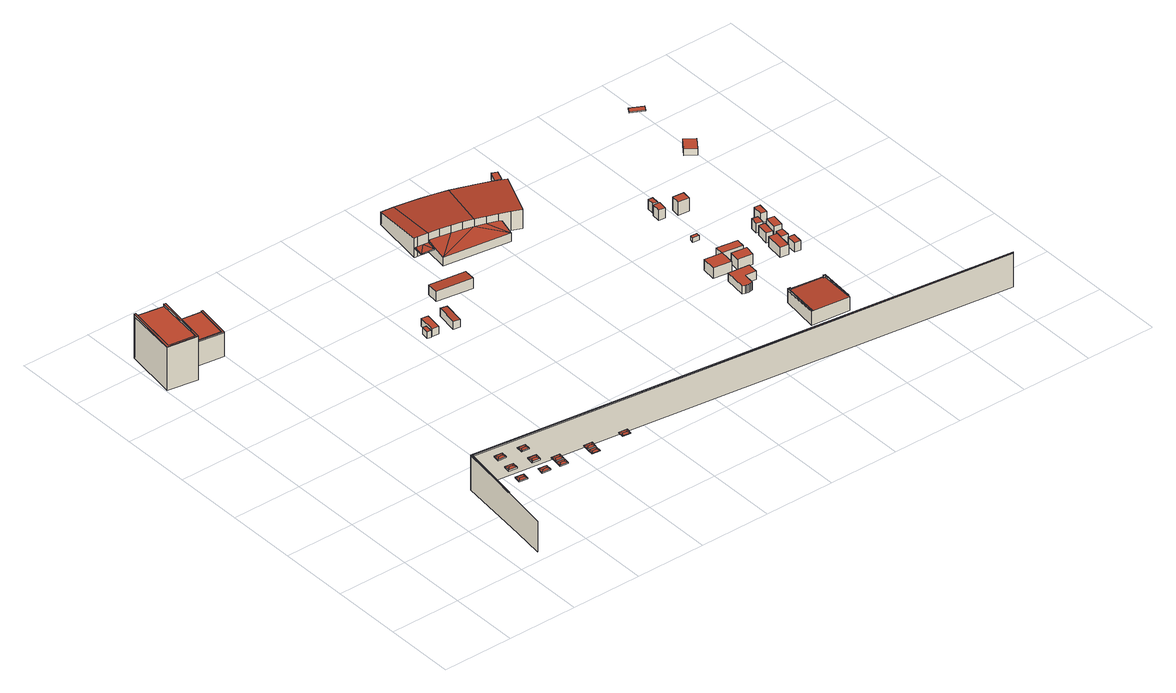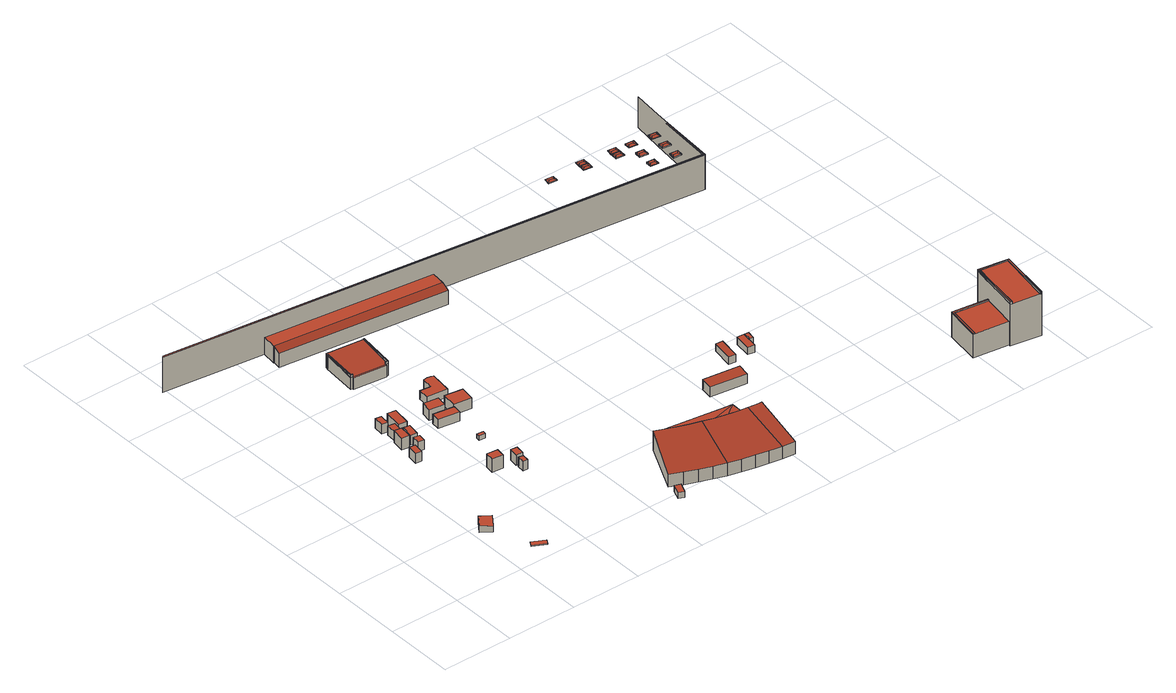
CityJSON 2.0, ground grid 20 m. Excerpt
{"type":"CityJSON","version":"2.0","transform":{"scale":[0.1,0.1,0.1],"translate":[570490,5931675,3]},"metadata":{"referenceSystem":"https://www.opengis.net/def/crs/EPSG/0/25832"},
"CityObjects":{
"building1":{"type":"Building","attributes":{"Grundfläche 2D":"6629.795264","Grundhöhe NN":"5.452"},"children":["building1-1","building1-2","building1-3","building1-4","building1-5","building1-6","building1-7","building1-8","building1-9","building1-10","building1-11"],"geometry":[{"type":"MultiSurface","lod":"3","boundaries":[[[0,1,2,3,4,5,6]],[[7,8,9]],[[10,6,7,9]],[[6,10,0]],[[9,8,11]],[[10,12,0]],[[11,13,9]],[[9,13,12,10]],[[14,1,0,12]]],"semantics":{"surfaces":[{"type":"WallSurface"},{"type":"RoofSurface"}],"values":[0,1,1,0,0,0,0,1,0]}}]},
"building1-1":{"type":"BuildingInstallation","parents":["building1"],"geometry":[{"type":"MultiSurface","lod":"3","boundaries":[[[15,16,17]],[[17,16,18,19]],[[15,20,18,16]],[[19,18,20]],[[21,22,15,17]],[[22,23,20,15]],[[23,24,19,20]],[[24,21,17,19]]],"semantics":{"surfaces":[{"type":"RoofSurface"},{"type":"WallSurface"}],"values":[0,0,0,0,1,1,1,1]}}]},
"building1-2":{"type":"BuildingInstallation","parents":["building1"],"geometry":[{"type":"MultiSurface","lod":"3","boundaries":[[[25,26,27]],[[27,26,28,29]],[[25,30,28,26]],[[29,28,30]],[[31,32,25,27]],[[32,33,30,25]],[[33,34,29,30]],[[34,31,27,29]]],"semantics":{"surfaces":[{"type":"RoofSurface"},{"type":"WallSurface"}],"values":[0,0,0,0,1,1,1,1]}}]},
"building1-3":{"type":"BuildingInstallation","parents":["building1"],"geometry":[{"type":"MultiSurface","lod":"3","boundaries":[[[35,36,37]],[[37,36,38,39]],[[35,40,38,36]],[[39,38,40]],[[41,42,35,37]],[[42,43,40,35]],[[43,44,39,40]],[[44,41,37,39]]],"semantics":{"surfaces":[{"type":"RoofSurface"},{"type":"WallSurface"}],"values":[0,0,0,0,1,1,1,1]}}]},
"building1-4":{"type":"BuildingInstallation","parents":["building1"],"geometry":[{"type":"MultiSurface","lod":"3","boundaries":[[[45,46,47]],[[47,46,48,49]],[[45,50,48,46]],[[49,48,50]],[[51,52,45,47]],[[50,45,52,53]],[[53,54,49,50]],[[47,49,54,51]]],"semantics":{"surfaces":[{"type":"RoofSurface"},{"type":"WallSurface"}],"values":[0,0,0,0,1,1,1,1]}}]},
"building1-5":{"type":"BuildingInstallation","parents":["building1"],"geometry":[{"type":"MultiSurface","lod":"3","boundaries":[[[55,56,57]],[[57,56,58,59]],[[55,60,58,56]],[[59,58,60]],[[61,62,55,57]],[[62,63,60,55]],[[63,64,59,60]],[[64,61,57,59]]],"semantics":{"surfaces":[{"type":"RoofSurface"},{"type":"WallSurface"}],"values":[0,0,0,0,1,1,1,1]}}]},
"building1-6":{"type":"BuildingInstallation","parents":["building1"],"geometry":[{"type":"MultiSurface","lod":"3","boundaries":[[[65,66,67]],[[67,66,68,69]],[[65,70,68,66]],[[69,68,70]],[[71,72,65,67]],[[72,73,70,65]],[[73,74,69,70]],[[74,71,67,69]]],"semantics":{"surfaces":[{"type":"RoofSurface"},{"type":"WallSurface"}],"values":[0,0,0,0,1,1,1,1]}}]},
"building1-7":{"type":"BuildingInstallation","parents":["building1"],"geometry":[{"type":"MultiSurface","lod":"3","boundaries":[[[75,76,77]],[[77,76,78,79]],[[75,80,78,76]],[[79,78,80]],[[81,82,75,77]],[[82,83,80,75]],[[83,84,79,80]],[[84,81,77,79]]],"semantics":{"surfaces":[{"type":"RoofSurface"},{"type":"WallSurface"}],"values":[0,0,0,0,1,1,1,1]}}]},
"building1-8":{"type":"BuildingInstallation","parents":["building1"],"geometry":[{"type":"MultiSurface","lod":"3","boundaries":[[[85,86,87]],[[87,86,88,89]],[[85,90,88,86]],[[89,88,90]],[[91,92,85,87]],[[92,93,90,85]],[[93,94,89,90]],[[94,91,87,89]]],"semantics":{"surfaces":[{"type":"RoofSurface"},{"type":"WallSurface"}],"values":[0,0,0,0,1,1,1,1]}}]},
"building1-9":{"type":"BuildingInstallation","parents":["building1"],"geometry":[{"type":"MultiSurface","lod":"3","boundaries":[[[95,96,97]],[[97,96,98,99]],[[95,100,98,96]],[[99,98,100]],[[101,102,95,97]],[[102,103,100,95]],[[103,104,99,100]],[[104,101,97,99]]],"semantics":{"surfaces":[{"type":"RoofSurface"},{"type":"WallSurface"}],"values":[0,0,0,0,1,1,1,1]}}]},
"building1-10":{"type":"BuildingInstallation","parents":["building1"],"geometry":[{"type":"MultiSurface","lod":"3","boundaries":[[[105,106,107]],[[107,106,108,109]],[[105,110,108,106]],[[109,108,110]],[[111,112,105,107]],[[112,113,110,105]],[[113,114,109,110]],[[114,111,107,109]]],"semantics":{"surfaces":[{"type":"RoofSurface"},{"type":"WallSurface"}],"values":[0,0,0,0,1,1,1,1]}}]},
"building1-11":{"type":"BuildingInstallation","parents":["building1"],"geometry":[{"type":"MultiSurface","lod":"3","boundaries":[[[115,116,117]],[[117,116,118,119]],[[115,120,118,116]],[[119,118,120]],[[121,122,115,117]],[[122,123,120,115]],[[123,124,119,120]],[[124,121,117,119]]],"semantics":{"surfaces":[{"type":"RoofSurface"},{"type":"WallSurface"}],"values":[0,0,0,0,1,1,1,1]}}]},
"building2":{"type":"Building","attributes":{"Grundfläche 2D":"237.360326","Grundhöhe NN":"3.446"},"children":["building2-1"],"geometry":[{"type":"Solid","lod":"3","boundaries":[[[[125,126,127,128,129,130,131,132,133]],[[134,135,136,137,138,139]],[[140,141,142,143,144,145,146]],[[147,148,129,128]],[[148,149,130,129]],[[150,151,131,130]],[[130,149,152]],[[130,152,150]],[[151,140,132,131]],[[140,146,145,144,125,133,132]],[[126,125,144,143]],[[143,142,141,127,126]],[[128,127,141,147]],[[134,139,138,153,154]],[[137,136,155,156]],[[138,137,156,153]],[[147,141,140,151,157,158]],[[148,147,158,159]],[[149,148,159,160]],[[134,154,157,151,150,152,149,160,155,136,135]],[[155,160,159,158,157,154,153,156]]]],"semantics":{"surfaces":[{"type":"RoofSurface"},{"type":"WallSurface"},{"type":"GroundSurface"}],"values":[[0,0,0,1,1,1,1,1,1,1,1,1,1,1,1,1,1,1,1,1,2]]}}]},
"building2-1":{"type":"BuildingInstallation","parents":["building2"],"geometry":[{"type":"MultiSurface","lod":"3","boundaries":[[[161,162,163,164,165,166]],[[162,139,167,163]],[[167,135,164,163]],[[164,135,136,165]],[[136,137,166,165]],[[137,138,161,166]],[[138,139,162,161]]],"semantics":{"surfaces":[{"type":"RoofSurface"},{"type":"WallSurface"}],"values":[0,1,1,1,1,1,1]}}]},
"building3":{"type":"Building","attributes":{"Grundfläche 2D":"2.402152","Grundhöhe NN":"5.670"},"geometry":[{"type":"Solid","lod":"3","boundaries":[[[[168,169,170,171]],[[172,173,171,170]],[[173,174,168,171]],[[174,175,169,168]],[[175,172,170,169]],[[175,174,173,172]]]],"semantics":{"surfaces":[{"type":"RoofSurface"},{"type":"WallSurface"},{"type":"GroundSurface"}],"values":[[0,1,1,1,1,2]]}}]},
"building4":{"type":"Building","attributes":{"Grundfläche 2D":"9.279550","Grundhöhe NN":"5.670"},"geometry":[{"type":"Solid","lod":"3","boundaries":[[[[176,177,178,179]],[[180,181,179,178]],[[181,182,176,179]],[[182,183,177,176]],[[183,180,178,177]],[[183,182,181,180]]]],"semantics":{"surfaces":[{"type":"RoofSurface"},{"type":"WallSurface"},{"type":"GroundSurface"}],"values":[[0,1,1,1,1,2]]}}]},
"building5":{"type":"Building","attributes":{"Grundfläche 2D":"12.041998","Grundhöhe NN":"5.670"},"geometry":[{"type":"Solid","lod":"3","boundaries":[[[[184,185,186,187]],[[188,189,187,186]],[[189,190,184,187]],[[190,191,185,184]],[[191,188,186,185]],[[191,190,189,188]]]],"semantics":{"surfaces":[{"type":"RoofSurface"},{"type":"WallSurface"},{"type":"GroundSurface"}],"values":[[0,1,1,1,1,2]]}}]},
"building6":{"type":"Building","attributes":{"Grundfläche 2D":"35.294374","Grundhöhe NN":"5.670"},"geometry":[{"type":"Solid","lod":"3","boundaries":[[[[192,193,194,195]],[[196,197,195,194]],[[197,198,192,195]],[[198,199,193,192]],[[199,196,194,193]],[[199,198,197,196]]]],"semantics":{"surfaces":[{"type":"RoofSurface"},{"type":"WallSurface"},{"type":"GroundSurface"}],"values":[[0,1,1,1,1,2]]}}]},
"building7":{"type":"Building","attributes":{"Grundfläche 2D":"599.659932","Grundhöhe NN":"5.559"},"children":["building7-1"],"geometry":[{"type":"Solid","lod":"3","boundaries":[[[[200,201,202,203,204]],[[205,204,206]],[[207,200,204,205]],[[208,209,206,210]],[[205,206,209]],[[211,212,213,214,215,216,217,218,219,220]],[[215,221,222,223,224,225,226,227,228,216]],[[229,230,231,225,224,232]],[[212,211,233,234]],[[213,212,234,235]],[[214,213,235,236]],[[215,214,236,237]],[[221,215,237,238]],[[222,221,238,239]],[[223,222,239,240]],[[224,223,240,241]],[[232,224,241,242]],[[229,232,242,243]],[[230,229,243,244,245,246,247,231]],[[248,225,231,247,246,245,249,250]],[[201,226,225,248,250,249,251,202]],[[226,201,200,227]],[[227,200,207,228]],[[228,207,205,216]],[[216,205,209,217]],[[217,209,208,218]],[[252,219,218,208,210,253]],[[220,219,252,254]],[[211,220,254,233]],[[204,203,202,251,255]],[[206,204,255,256]],[[210,206,256,253]],[[249,245,244,243,242,241,240,239,238,237,236,235,234,233,254,252,253,256,255,251]]]],"semantics":{"surfaces":[{"type":"RoofSurface"},{"type":"WallSurface"},{"type":"GroundSurface"}],"values":[[0,0,0,0,0,0,0,0,1,1,1,1,1,1,1,1,1,1,1,1,1,1,1,1,1,1,1,1,1,1,1,1,2]]}}]},
"building7-1":{"type":"BuildingInstallation","parents":["building7"],"geometry":[{"type":"MultiSurface","lod":"3","boundaries":[[[257,247,258,259]],[[257,259,260]],[[257,260,248]],[[259,258,261,262]],[[260,259,262,263]],[[248,260,263,250]],[[247,246,261,258]],[[257,248,250,246,247]],[[262,261,246,250,263]]],"semantics":{"surfaces":[{"type":"RoofSurface"},{"type":"WallSurface"},{"type":"OuterCeilingSurface"}],"values":[0,0,0,1,1,1,1,1,2]}}]},
"building8":{"type":"Building","attributes":{"Grundfläche 2D":"320.506159","Grundhöhe NN":"5.610"},"geometry":[{"type":"Solid","lod":"3","boundaries":[[[[264,265,266,267]],[[265,268,269,270,266]],[[267,266,271,272]],[[264,267,272,273]],[[265,264,273,274]],[[269,268,275,276]],[[270,269,276,277]],[[266,270,277,271]],[[268,265,274,275]],[[277,276,275,274,273,272,271]]]],"semantics":{"surfaces":[{"type":"RoofSurface"},{"type":"WallSurface"},{"type":"GroundSurface"}],"values":[[0,0,1,1,1,1,1,1,1,2]]}}]},
"building9":{"type":"Building","attributes":{"Grundfläche 2D":"28.273708","Grundhöhe NN":"5.670"},"geometry":[{"type":"Solid","lod":"3","boundaries":[[[[278,279,280,281,282,283,284,285,286,287,288]],[[289,290,288,287]],[[290,291,278,288]],[[291,292,279,278]],[[292,293,280,279]],[[293,294,281,280]],[[294,295,282,281]],[[295,296,283,282]],[[296,297,284,283]],[[297,298,285,284]],[[298,299,286,285]],[[299,289,287,286]],[[299,298,297,296,295,294,293,292,291,290,289]]]],"semantics":{"surfaces":[{"type":"RoofSurface"},{"type":"WallSurface"},{"type":"GroundSurface"}],"values":[[0,1,1,1,1,1,1,1,1,1,1,1,2]]}}]},
"building10":{"type":"Building","attributes":{"Grundfläche 2D":"5.223221","Grundhöhe NN":"5.923"},"geometry":[{"type":"Solid","lod":"3","boundaries":[[[[300,301,302,303]],[[304,305,303,302]],[[305,306,300,303]],[[306,307,301,300]],[[307,304,302,301]],[[307,306,305,304]]]],"semantics":{"surfaces":[{"type":"RoofSurface"},{"type":"WallSurface"},{"type":"GroundSurface"}],"values":[[0,1,1,1,1,2]]}}]},
"building11":{"type":"Building","attributes":{"Grundfläche 2D":"21.667257","Grundhöhe NN":"5.670"},"geometry":[{"type":"Solid","lod":"3","boundaries":[[[[308,309,310,311]],[[312,313,311,310]],[[313,314,308,311]],[[314,315,309,308]],[[315,312,310,309]],[[315,314,313,312]]]],"semantics":{"surfaces":[{"type":"RoofSurface"},{"type":"WallSurface"},{"type":"GroundSurface"}],"values":[[0,1,1,1,1,2]]}}]},
"building12":{"type":"Building","attributes":{"Grundfläche 2D":"121.654653","Grundhöhe NN":"5.670"},"children":["building12-1","building12-2"],"geometry":[{"type":"Solid","lod":"3","boundaries":[[[[316,317,318,319,320,321,322,323,324]],[[318,317,325,326]],[[327,322,321,320,328,329]],[[323,322,327,330]],[[324,323,330,331]],[[316,324,331,332]],[[317,316,332,333]],[[325,317,333,334]],[[326,325,334,335]],[[318,326,335,336]],[[319,318,336,337]],[[320,319,337,328]],[[330,327,329,328,337,336,335,334,333,332,331]]]],"semantics":{"surfaces":[{"type":"RoofSurface"},{"type":"WallSurface"},{"type":"GroundSurface"}],"values":[[0,0,1,1,1,1,1,1,1,1,1,1,2]]}}]},
"building12-1":{"type":"BuildingInstallation","parents":["building12"],"geometry":[{"type":"MultiSurface","lod":"3","boundaries":[[[338,339,340,341,342,343]],[[316,317,338,343]],[[317,344,339,338]],[[340,339,344,345]],[[341,340,345,346]],[[346,323,324,342,341]],[[316,343,342,324]]],"semantics":{"surfaces":[{"type":"RoofSurface"},{"type":"WallSurface"}],"values":[0,1,1,1,1,1,1]}}]},
"building12-2":{"type":"BuildingInstallation","parents":["building12"],"geometry":[{"type":"MultiSurface","lod":"3","boundaries":[[[347,348,349,350,351,352]],[[318,319,352,351]],[[319,320,347,352]],[[320,321,348,347]],[[321,353,349,348]],[[350,349,353,354]],[[354,318,351,350]]],"semantics":{"surfaces":[{"type":"RoofSurface"},{"type":"WallSurface"}],"values":[0,1,1,1,1,1,1]}}]},
"building13":{"type":"Building","attributes":{"Grundfläche 2D":"13.019850","Grundhöhe NN":"5.670"},"geometry":[{"type":"Solid","lod":"3","boundaries":[[[[355,356,357,358]],[[359,360,358,357]],[[360,361,355,358]],[[361,362,356,355]],[[362,359,357,356]],[[362,361,360,359]]]],"semantics":{"surfaces":[{"type":"RoofSurface"},{"type":"WallSurface"},{"type":"GroundSurface"}],"values":[[0,1,1,1,1,2]]}}]},
"building14":{"type":"Building","attributes":{"Grundfläche 2D":"15.068611","Grundhöhe NN":"5.670"},"geometry":[{"type":"Solid","lod":"3","boundaries":[[[[363,364,365,366]],[[367,368,366,365]],[[368,369,363,366]],[[369,370,364,363]],[[370,367,365,364]],[[370,369,368,367]]]],"semantics":{"surfaces":[{"type":"RoofSurface"},{"type":"WallSurface"},{"type":"GroundSurface"}],"values":[[0,1,1,1,1,2]]}}]},
"building15":{"type":"Building","attributes":{"Grundfläche 2D":"1.818484","Grundhöhe NN":"5.670"},"geometry":[{"type":"Solid","lod":"3","boundaries":[[[[371,372,373,374]],[[375,376,374,373]],[[376,377,371,374]],[[377,378,372,371]],[[378,375,373,372]],[[378,377,376,375]]]],"semantics":{"surfaces":[{"type":"RoofSurface"},{"type":"WallSurface"},{"type":"GroundSurface"}],"values":[[0,1,1,1,1,2]]}}]},
"building16":{"type":"Building","attributes":{"Grundfläche 2D":"4.621259","Grundhöhe NN":"5.670"},"geometry":[{"type":"Solid","lod":"3","boundaries":[[[[379,380,381,382]],[[383,384,382,381]],[[384,385,379,382]],[[385,386,380,379]],[[386,383,381,380]],[[386,385,384,383]]]],"semantics":{"surfaces":[{"type":"RoofSurface"},{"type":"WallSurface"},{"type":"GroundSurface"}],"values":[[0,1,1,1,1,2]]}}]},
"building17":{"type":"Building","attributes":{"Grundfläche 2D":"2.701714","Grundhöhe NN":"5.670"},"geometry":[{"type":"Solid","lod":"3","boundaries":[[[[387,388,389,390]],[[391,392,390,389]],[[392,393,387,390]],[[393,394,388,387]],[[394,391,389,388]],[[394,393,392,391]]]],"semantics":{"surfaces":[{"type":"RoofSurface"},{"type":"WallSurface"},{"type":"GroundSurface"}],"values":[[0,1,1,1,1,2]]}}]},
"building18":{"type":"Building","attributes":{"Grundfläche 2D":"12.156980","Grundhöhe NN":"5.670"},"geometry":[{"type":"Solid","lod":"3","boundaries":[[[[395,396,397,398]],[[399,400,398,397]],[[400,401,395,398]],[[401,402,396,395]],[[402,399,397,396]],[[402,401,400,399]]]],"semantics":{"surfaces":[{"type":"RoofSurface"},{"type":"WallSurface"},{"type":"GroundSurface"}],"values":[[0,1,1,1,1,2]]}}]},
"building19":{"type":"Building","attributes":{"Grundfläche 2D":"7.859320","Grundhöhe NN":"5.670"},"geometry":[{"type":"Solid","lod":"3","boundaries":[[[[403,404,405,406]],[[407,408,406,405]],[[408,409,403,406]],[[409,410,404,403]],[[410,407,405,404]],[[410,409,408,407]]]],"semantics":{"surfaces":[{"type":"RoofSurface"},{"type":"WallSurface"},{"type":"GroundSurface"}],"values":[[0,1,1,1,1,2]]}}]},
"building20":{"type":"Building","attributes":{"Grundfläche 2D":"6.867187","Grundhöhe NN":"5.670"},"geometry":[{"type":"Solid","lod":"3","boundaries":[[[[411,412,413,414]],[[415,416,414,413]],[[416,417,411,414]],[[417,418,412,411]],[[418,415,413,412]],[[418,417,416,415]]]],"semantics":{"surfaces":[{"type":"RoofSurface"},{"type":"WallSurface"},{"type":"GroundSurface"}],"values":[[0,1,1,1,1,2]]}}]},
"building21":{"type":"Building","attributes":{"Grundfläche 2D":"5.019125","Grundhöhe NN":"5.670"},"geometry":[{"type":"Solid","lod":"3","boundaries":[[[[419,420,421,422]],[[423,424,422,421]],[[424,425,419,422]],[[425,426,420,419]],[[426,423,421,420]],[[426,425,424,423]]]],"semantics":{"surfaces":[{"type":"RoofSurface"},{"type":"WallSurface"},{"type":"GroundSurface"}],"values":[[0,1,1,1,1,2]]}}]},
"building22":{"type":"Building","attributes":{"Grundfläche 2D":"4.480788","Grundhöhe NN":"5.670"},"geometry":[{"type":"Solid","lod":"3","boundaries":[[[[427,428,429,430]],[[431,432,430,429]],[[432,433,427,430]],[[433,434,428,427]],[[434,431,429,428]],[[434,433,432,431]]]],"semantics":{"surfaces":[{"type":"RoofSurface"},{"type":"WallSurface"},{"type":"GroundSurface"}],"values":[[0,1,1,1,1,2]]}}]},
"building23":{"type":"Building","attributes":{"Grundfläche 2D":"3.880939","Grundhöhe NN":"5.670"},"geometry":[{"type":"Solid","lod":"3","boundaries":[[[[435,436,437,438]],[[439,440,438,437]],[[440,441,435,438]],[[441,442,436,435]],[[442,439,437,436]],[[442,441,440,439]]]],"semantics":{"surfaces":[{"type":"RoofSurface"},{"type":"WallSurface"},{"type":"GroundSurface"}],"values":[[0,1,1,1,1,2]]}}]},
"building24":{"type":"Building","attributes":{"Grundfläche 2D":"7.322895","Grundhöhe NN":"5.670"},"geometry":[{"type":"Solid","lod":"3","boundaries":[[[[443,444,445,446]],[[447,448,446,445]],[[448,449,443,446]],[[449,450,444,443]],[[450,447,445,444]],[[450,449,448,447]]]],"semantics":{"surfaces":[{"type":"RoofSurface"},{"type":"WallSurface"},{"type":"GroundSurface"}],"values":[[0,1,1,1,1,2]]}}]},
"building25":{"type":"Building","attributes":{"Grundfläche 2D":"5.242041","Grundhöhe NN":"5.670"},"geometry":[{"type":"Solid","lod":"3","boundaries":[[[[451,452,453,454]],[[455,456,454,453]],[[456,457,451,454]],[[457,458,452,451]],[[458,455,453,452]],[[458,457,456,455]]]],"semantics":{"surfaces":[{"type":"RoofSurface"},{"type":"WallSurface"},{"type":"GroundSurface"}],"values":[[0,1,1,1,1,2]]}}]},
"building26":{"type":"Building","attributes":{"Grundfläche 2D":"14.378747","Grundhöhe NN":"5.752"},"geometry":[{"type":"Solid","lod":"3","boundaries":[[[[459,460,461,462]],[[463,464,462,461]],[[464,465,459,462]],[[465,466,460,459]],[[466,463,461,460]],[[466,465,464,463]]]],"semantics":{"surfaces":[{"type":"RoofSurface"},{"type":"WallSurface"},{"type":"GroundSurface"}],"values":[[0,1,1,1,1,2]]}}]},
"building27":{"type":"Building","attributes":{"Grundfläche 2D":"6.482804","Grundhöhe NN":"9.413"},"geometry":[{"type":"Solid","lod":"3","boundaries":[[[[467,468,469,470]],[[471,472,470,469]],[[472,473,467,470]],[[473,474,468,467]],[[474,471,469,468]],[[474,473,472,471]]]],"semantics":{"surfaces":[{"type":"RoofSurface"},{"type":"WallSurface"},{"type":"GroundSurface"}],"values":[[0,1,1,1,1,2]]}}]}
},
"vertices":[
[294,305,127],[294,305,25],[270,96,25],[259,8,25],[259,8,116],[270,96,119],[275,141,121],[275,138,120],[278,138,120],[297,301,129],[294,305,129],[297,301,126],[1827,117,129],[1823,114,129],[1827,117,25],
[322,155,124],[328,163,125],[324,173,124],[341,162,125],[347,170,124],[345,152,124],[324,173,122],[322,155,121],[345,152,121],[347,170,122],
[327,202,127],[334,210,128],[329,220,127],[346,209,128],[353,217,127],[351,199,127],[329,220,124],[327,202,123],[351,199,123],[353,217,124],
[333,249,128],[340,258,129],[336,267,128],[352,257,129],[359,265,128],[357,247,128],[336,267,125],[333,249,125],[357,247,125],[359,265,125],
[387,147,124],[394,155,125],[389,165,124],[406,154,125],[413,162,124],[411,144,124],[389,165,122],[387,147,121],[411,144,121],[413,162,122],
[393,194,127],[399,202,128],[395,212,127],[412,201,128],[419,209,127],[416,191,127],[395,212,124],[393,194,123],[416,191,123],[419,209,124],
[399,241,128],[405,250,129],[401,259,128],[417,249,129],[424,257,128],[422,239,128],[401,259,126],[399,241,125],[422,239,125],[424,257,126],
[437,141,124],[444,149,125],[439,159,124],[456,148,125],[463,156,124],[460,138,124],[439,159,122],[437,141,121],[460,138,122],[463,156,122],
[439,161,125],[446,170,126],[441,179,125],[458,169,126],[465,177,125],[463,159,125],[441,179,123],[439,161,122],[463,159,122],[465,177,123],
[528,130,124],[534,138,125],[530,147,124],[546,137,125],[553,145,124],[551,127,124],[530,147,122],[528,130,122],[551,127,122],[553,145,122],
[530,150,125],[537,159,126],[532,168,125],[549,157,126],[556,165,125],[553,147,125],[532,168,123],[530,150,122],[553,147,122],[556,165,123],
[629,138,125],[635,147,126],[631,156,125],[648,145,126],[655,153,125],[652,135,125],[631,156,123],[629,138,123],[652,135,123],[655,153,123],
[86,1095,135],[9,1106,135],[31,1255,135],[27,1256,135],[4,1103,135],[90,1090,135],[113,1242,135],[108,1243,135],[93,1139,135],[112,1238,75],[98,1142,75],[98,1138,75],[198,1123,75],[213,1223,75],[209,1224,75],[108,1243,128],[31,1255,128],[9,1108,133],[9,1106,133],[86,1095,133],[92,1136,131],[93,1139,131],[27,1256,128],[4,1103,133],[90,1090,133],[98,1142,131],[113,1242,128],[98,1138,131],[213,1223,4],[112,1238,4],[98,1138,4],[198,1123,4],[113,1242,4],[27,1256,4],[4,1103,4],[90,1090,4],
[213,1223,78],[209,1224,78],[194,1128,78],[98,1142,78],[98,1138,78],[198,1123,78],[194,1128,75],
[613,844,47],[615,866,47],[605,868,47],[602,846,47],[605,868,27],[602,846,27],[613,844,27],[615,866,27],
[636,844,49],[643,893,49],[624,896,49],[617,846,49],[624,896,27],[617,846,27],[636,844,27],[643,893,27],
[694,833,49],[704,895,49],[685,898,50],[675,836,50],[685,898,27],[675,836,27],[694,833,27],[704,895,27],
[817,935,58],[822,969,56],[719,983,56],[714,949,58],[719,983,27],[714,949,27],[817,935,27],[822,969,27],
[889,1108,61],[858,1114,61],[830,1118,61],[826,1091,56],[821,1052,51],[949,1092,61],[1010,1025,51],[919,1101,61],[1008,1072,61],[979,1083,61],[1016,1069,61],[1132,1188,64],[1099,1204,64],[1064,1218,64],[1029,1230,64],[994,1242,64],[949,1092,83],[979,1083,83],[1008,1072,83],[1037,1060,83],[1065,1048,83],[958,1252,64],[921,1260,64],[885,1267,64],[848,1273,64],[828,1118,83],[858,1114,83],[889,1108,83],[919,1101,83],[788,1123,83],[791,1122,83],[797,1122,83],[811,1277,64],[1132,1188,26],[1099,1204,26],[1064,1218,26],[1029,1230,26],[994,1242,26],[958,1252,26],[921,1260,26],[885,1267,26],[848,1273,26],[811,1277,26],[788,1123,26],[791,1122,26],[797,1122,26],[797,1122,50],[797,1122,56],[828,1118,56],[828,1118,26],[828,1118,50],[830,1118,26],[1037,1060,26],[1016,1069,26],[1065,1048,26],[821,1052,26],[1010,1025,26],
[812,1120,56],[791,1122,56],[788,1096,52],[825,1091,52],[791,1122,50],[788,1096,50],[825,1091,50],
[1070,277,68],[1067,253,76],[1544,195,76],[1547,218,68],[1062,211,76],[1540,152,76],[1545,195,76],[1544,195,26],[1547,218,26],[1070,277,26],[1067,253,26],[1062,211,26],[1540,152,26],[1545,195,26],
[1310,504,51],[1315,503,51],[1319,502,51],[1325,502,51],[1330,503,51],[1332,503,51],[1336,536,51],[1367,532,51],[1371,562,51],[1311,569,51],[1303,506,51],[1311,569,27],[1303,506,27],[1310,504,27],[1315,503,27],[1319,502,27],[1325,502,27],[1330,503,27],[1332,503,27],[1336,536,27],[1367,532,27],[1371,562,27],
[1135,1214,47],[1146,1243,47],[1131,1249,47],[1119,1220,47],[1131,1249,29],[1119,1220,29],[1135,1214,29],[1146,1243,29],
[1340,592,58],[1346,634,58],[1295,641,58],[1289,600,58],[1295,641,27],[1289,600,27],[1340,592,27],[1346,634,27],
[1472,397,62],[1466,398,62],[1373,409,62],[1365,410,62],[1352,302,68],[1355,302,68],[1460,290,68],[1461,297,68],[1462,297,68],[1466,402,62],[1373,413,62],[1460,290,27],[1352,302,27],[1355,302,27],[1461,297,27],[1462,297,27],[1472,397,27],[1466,398,27],[1466,402,27],[1373,413,27],[1373,409,27],[1365,410,27],
[1466,398,69],[1465,395,69],[1470,395,69],[1460,297,69],[1462,297,69],[1472,397,69],[1465,395,63],[1470,395,63],[1460,297,68],
[1352,302,69],[1355,302,69],[1367,407,69],[1372,406,69],[1373,409,69],[1365,410,69],[1367,407,63],[1372,406,63],
[1400,584,58],[1405,614,58],[1362,620,58],[1357,590,58],[1362,620,27],[1357,590,27],[1400,584,27],[1405,614,27],
[1406,629,54],[1410,654,54],[1350,663,54],[1347,638,54],[1350,663,27],[1347,638,27],[1406,629,27],[1410,654,27],
[1363,743,40],[1364,753,40],[1346,755,40],[1345,745,40],[1346,755,27],[1345,745,27],[1363,743,27],[1364,753,27],
[1356,863,58],[1360,888,58],[1341,890,58],[1338,865,58],[1341,890,27],[1338,865,27],[1356,863,27],[1360,888,27],
[1359,896,55],[1361,917,55],[1348,918,55],[1346,898,55],[1348,918,27],[1346,898,27],[1359,896,27],[1361,917,27],
[1491,560,57],[1499,613,57],[1476,616,57],[1468,564,57],[1476,616,27],[1468,564,27],[1491,560,27],[1499,613,27],
[1419,848,66],[1422,874,66],[1391,877,66],[1388,852,66],[1391,877,27],[1388,852,27],[1419,848,27],[1422,874,27],
[1504,664,56],[1486,667,56],[1480,631,56],[1498,628,56],[1480,631,27],[1498,628,27],[1504,664,27],[1486,667,27],
[1529,585,55],[1512,587,55],[1509,558,55],[1526,556,55],[1509,558,27],[1526,556,27],[1529,585,27],[1512,587,27],
[1523,622,54],[1505,624,54],[1501,600,54],[1520,597,54],[1501,600,27],[1520,597,27],[1523,622,27],[1505,624,27],
[1507,696,56],[1490,699,56],[1487,677,56],[1504,674,56],[1487,677,27],[1504,674,27],[1507,696,27],[1490,699,27],
[1527,630,62],[1533,666,62],[1512,669,62],[1507,633,62],[1512,669,27],[1507,633,27],[1527,630,27],[1533,666,27],
[1541,729,56],[1524,731,56],[1520,701,56],[1537,699,56],[1520,701,27],[1537,699,27],[1541,729,27],[1524,731,27],
[1603,1044,47],[1576,1065,47],[1551,1031,47],[1579,1011,47],[1551,1031,28],[1579,1011,28],[1603,1044,28],[1576,1065,28],
[1565,1192,66],[1573,1206,66],[1537,1225,66],[1529,1211,66],[1537,1225,64],[1529,1211,64],[1565,1192,64],[1573,1206,64]
]}
